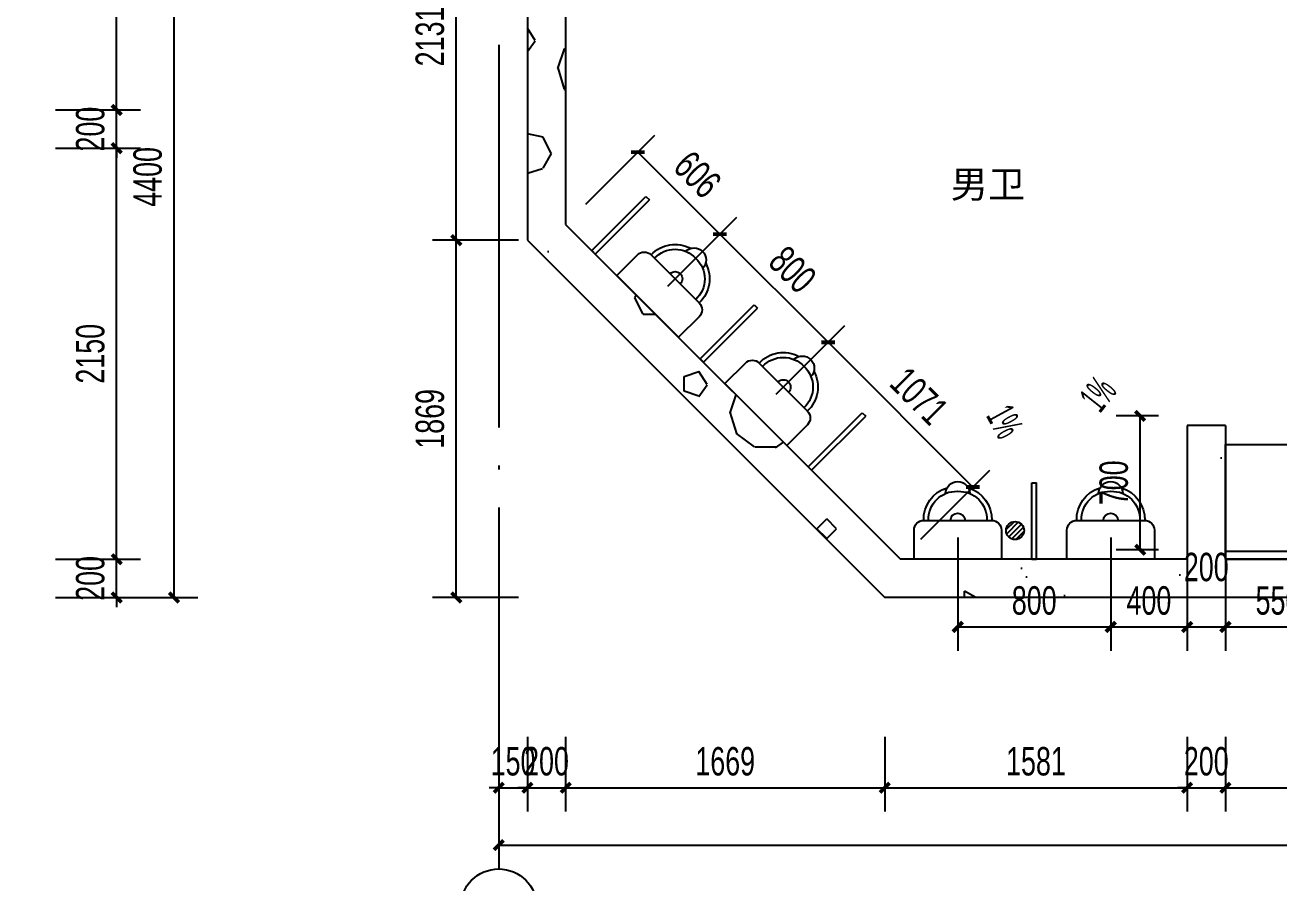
# Model space of a CAD drawing. Extents: x -26219 to 315419, y -160410 to -120810.
# Drawn here: x 255749 to 262305, y -153743 to -149256 of the extents above; entities that cross this region are included whole.
import ezdxf
from ezdxf.xclip import XClip

# ---------------------------------------------------------------- set-up
doc = ezdxf.new("R2010")
doc.units = 0
doc.header["$LTSCALE"] = 1000
doc.header["$MEASUREMENT"] = 0
doc.header["$XCLIPFRAME"] = 0
doc.linetypes.add('104-14# 核心筒$2$DOTE', pattern=[2.42, 2, -0.2, 0.02, -0.2])
for name, color, linetype in [('$0$$0$$0$A-DIM_SYMB', 3, 'Continuous'), ('$0$$0$$0$PUB_TEXT', 7, 'Continuous'), ('01-标注_尺寸', 124, 'Continuous'), ('02-TEXT_标注', 130, 'Continuous'), ('104-14# 核心筒$0$A-I_卫-洁具', 241, 'Continuous'), ('104-14# 核心筒$0$A-I_卫-隔断', 214, 'Continuous'), ('104-14# 核心筒$0$A-TECH_水', 3, 'Continuous'), ('104-14# 核心筒$0$A_STR-砌块墙', 121, 'Continuous'), ('104-14# 核心筒$2$01-标注_轴线坐标', 132, 'Continuous'), ('104-14# 核心筒$2$05-填充_天正', 26, 'Continuous'), ('104-14# 核心筒$2$A_AXIS-轴线', 36, '104-14# 核心筒$2$DOTE')]:
    doc.layers.add(name, color=color, linetype=linetype)
doc.styles.add('_TCH_DIM', font='ros.shx', dxfattribs={"width": 0.75, "bigfont": 'jd.shx'})
doc.styles.add('_TCH_DIM_T3', font='ros.shx', dxfattribs={"width": 0.705882, "bigfont": 'jd.shx'})
doc.styles.get("Standard").update_dxf_attribs({"font": 'STXIHEI_0.TTF'})
doc.dimstyles.new('_TCH_ARCH&&50', dxfattribs={"dimtxt": 148.75, "dimasz": 50, "dimexe": 125, "dimexo": 150, "dimgap": 63.125, "dimtad": 1, "dimdec": 0, "dimzin": 0, "dimdsep": 46, "dimtxsty": '_TCH_DIM_T3', "dimblk": 'ARCHTICK', "dimcen": 0.09, "dimclrt": 7, "dimazin": 2, "dimtfac": 1, "dimtdec": 0, "dimtix": 1, "dimtmove": 2, "dimatfit": 3, "dimfxl": 0, "dimtolj": 1, "dimtzin": 0, "dimarcsym": 0})
pattern_1 = [(0, (531, -549), (900, 1800), [0, -1800]), (0, (-522, -792), (900, 1800), [0, -1800]), (0, (63, -810), (900, 1800), [0, -1800]), (0, (702, -279), (900, 1800), [0, -1800]), (0, (-45, -900), (900, 1800), [0, -1800]), (0, (882, 855), (900, 1800), [0, -1800]), (0, (333, 711), (900, 1800), [0, -1800]), (0, (621, 486), (900, 1800), [0, -1800]), (0, (-846, 450), (900, 1800), [0, -1800]), (0, (36, 369), (900, 1800), [0, -1800]), (0, (-306, -90), (900, 1800), [0, -1800]), (0, (-288, -765), (900, 1800), [0, -1800]), (0, (387, -837), (900, 1800), [0, -1800]), (0, (882, -45), (900, 1800), [0, -1800]), (0, (-801, -324), (900, 1800), [0, -1800]), (0, (-648, -18), (900, 1800), [0, -1800]), (0, (54, -144), (900, 1800), [0, -1800]), (0, (-198, -405), (900, 1800), [0, -1800]), (0, (-342, 189), (900, 1800), [0, -1800]), (0, (-117, 864), (900, 1800), [0, -1800]), (0, (-729, -702), (900, 1800), [0, -1800]), (0, (261, 495), (900, 1800), [0, -1800]), (0, (-576, 522), (900, 1800), [0, -1800]), (0, (-720, 756), (900, 1800), [0, -1800]), (130.601294, (771.43, 291.43), (-4499.99995, 5400.000024), [79.025, -33111.333]), (18.43495, (642.86, 325.71), (4500, 1800), [81.316, -11302.884]), (90, (642.9, 248.6), (900, 1800), [77.143, -3522.857]), (161.56505, (720, 222.86), (-4500, 1799.99987), [81.316, -11302.884]), (53.1301, (720, 222.86), (900, 1800), [85.714, -8914.285]), (135, (788.6, -694.3), (-900, 1800), [72.73, -5018.438]), (45, (685.7, -694.3), (900, 1800), [72.73, -5018.438]), (135, (737.14, -745.7), (-900, 1800), [72.73, -5018.438]), (45, (737.14, -745.7), (900, 1800), [72.73, -5018.438]), (116.565, (-77.1, 514.3), (-0.0002, 3600), [95.831, -1916.63]), (180, (-120, 600), (-900, 1800), [102.857, -1697.143]), (63.435, (-265.7, 514.3), (8e-06, 3600), [95.831, -1916.63]), (116.565, (-222.9, 428.6), (-0.0002, 3600), [95.831, -1916.63]), (0, (-222.9, 428.6), (900, 1800), [102.857, -1697.143]), (63.435, (-120, 428.6), (8e-06, 3600), [95.831, -1916.63]), (107.10273, (600, -94.286), (-2699.999897, 9000.000015), [116.584, -48848.707]), (143.97263, (565.71, 17.14), (-17099.99978, 12599.99999), [116.584, -24366.06]), (180, (471.4, 85.7), (-900, 1800), [111.429, -1688.571]), (36.02737, (265.71, 17.14), (17099.99987, 12599.99986), [116.584, -24366.06]), (71.56505, (231.43, -85.7), (2700, 9000), [108.42, -11275.778]), (107.10273, (265.714, -197.14), (-2699.999897, 9000.000015), [116.584, -48848.707]), (143.97263, (360, -265.71), (-17099.99978, 12599.99999), [116.584, -24366.06]), (0, (360, -265.7), (900, 1800), [111.429, -1688.571]), (36.02737, (471.43, -265.71), (17099.99987, 12599.99986), [116.584, -24366.06]), (71.56505, (565.71, -197.14), (2700, 9000), [108.42, -11275.778]), (150.25512, (617.14, 745.71), (-2700, 1799.99998), [69.105, -14442.959]), (90, (557.1, 711.4), (900, 1800), [68.571, -3531.428]), (29.74488, (557.14, 711.43), (2700, 1800), [69.105, -14442.959]), (116.565, (197.1, -531.4), (-0.0002, 3600), [95.831, -1916.63]), (168.69007, (154.29, -445.71), (-8100, 1799.99995), [87.412, -18269.056]), (41.185925, (0, -488.57), (22499.999864, 19799.999827), [91.116, -38177.406]), (90, (0, -574.3), (900, 1800), [85.714, -3514.285]), (138.814074, (68.57, -634.286), (-22499.9996, 19800.000126), [91.116, -38177.406]), (16.699244, (68.57, -634.286), (29699.999777, 8999.999906), [89.488, -37495.613]), (60.945396, (154.29, -608.57), (900, 1799.999984), [88.248, -36976.018]), (109.983106, (-557.14, 222.86), (-4500.000017, 12599.999967), [100.326, -42036.592]), (155.556045, (-591.43, 317.14), (-11700.000045, 5399.999888), [103.569, -43395.394]), (24.443955, (-780, 317.14), (11700.000006, 5399.999974), [103.569, -43395.394]), (70.016893, (-814.286, 222.86), (4500.000014, 12599.99997), [100.326, -42036.592]), (109.983106, (-780, 128.57), (-4500.000017, 12599.999967), [100.326, -42036.592]), (160.01689, (-685.71, 94.29), (-4500, 1799.99992), [100.326, -20968.132]), (19.98311, (-685.71, 94.29), (4499.99998, 1800), [100.326, -20968.132]), (70.016893, (-591.43, 128.57), (4500.000014, 12599.99997), [100.326, -42036.592]), (122.00538, (111.43, 60), (-900.00012, 1799.9999), [80.863, -16900.302]), (18.43495, (-8.57, 102.86), (4500, 1800), [81.316, -11302.884]), (90, (-8.6, 25.7), (900, 1800), [77.143, -3522.857]), (161.56505, (68.57, 0), (-4500, 1799.99987), [81.316, -11302.884]), (54.46232, (68.57, 0), (6299.99999, 8999.99999), [73.734, -30894.635]), (116.565, (-411.4, -377.1), (-0.0002, 3600), [95.831, -1916.63]), (180, (-454.3, -291.4), (-900, 1800), [94.286, -1705.714]), (59.03624, (-600, -377.14), (900, 1799.99999), [99.96, -20891.466]), (120.96376, (-548.57, -462.86), (-900.00012, 1799.99992), [99.96, -20891.466]), (0, (-548.6, -462.9), (900, 1800), [94.286, -1705.714]), (63.435, (-454.3, -462.9), (8e-06, 3600), [95.831, -1916.63])]

# ---------------------------------------------------------------- blocks, each defined once
blk = doc.blocks.new('104-14# 核心筒$0$A-toilet-F2$0$A-toilet-F3$0$xb')
for p, q in [((177.8, 203.2), (-177.8, 203.2)), ((-228.6, 152.4), (-228.6, 0)), ((228.6, 0), (228.6, 152.4)), ((-228.6, 0), (228.6, 0))]:
    blk.add_line(p, q)
for centre, radius, start, end in [((0, 342.9), 63.5, 1.07073, 178.92927), ((-6.3, 209.5), 171.6, 106.60688, 182.1211), ((-6.3, 209.5), 146.2, 87.8789, 182.1211), ((6.4, 209.5), 146.2, 357.8789, 92.1211), ((6.4, 209.5), 171.6, 357.8789, 73.39312), ((-177.8, 152.4), 50.8, 90, 180), ((0, 203.2), 38.1, 0, 180), ((177.8, 152.4), 50.8, 0, 90)]:
    blk.add_arc(centre, radius, start, end)
blk = doc.blocks.new('104-14# 核心筒$0$A$C0B6E3E5F')
at = {"layer": '104-14# 核心筒$0$A-I_卫-隔断'}
for p, q in [((-12.5, 0), (-12.5, 400)), ((-12.5, 400), (12.5, 400)), ((12.5, 0), (12.5, 400)), ((-12.5, 0), (12.5, 0))]:
    blk.add_line(p, q, dxfattribs=at)
blk = doc.blocks.new('104-14# 核心筒$0$$TwtSys$00000141')
for p, q in [((-94, 8), (-10, 92)), ((-94, 8), (-10, 92)), ((-87, -35), (35, 87)), ((-87, -35), (35, 87)), ((-66, -66), (66, 66)), ((-66, -66), (66, 66)), ((-32, -87), (88, 33)), ((-32, -87), (88, 33)), ((11, -92), (92, -11)), ((11, -92), (92, -11))]:
    blk.add_line(p, q)
blk.add_circle((0, 0), 94)
blk.add_circle((0, 0), 94)
blk = doc.blocks.new('104-14# 核心筒')
at = {"layer": '104-14# 核心筒$2$05-填充_天正'}
h = blk.add_hatch(dxfattribs=at)
h.set_pattern_fill('加气混凝土', color=256, scale=150, style=0)
h.set_pattern_definition(pattern_1)
h.paths.add_polyline_path([(95750, 105400), (95550, 105400), (95550, 103268.8), (95750, 103351.6)])
h = blk.add_hatch(dxfattribs=at)
h.set_pattern_fill('加气混凝土', color=256, scale=150, style=0)
h.set_pattern_definition(pattern_1)
h.paths.add_polyline_path([(95750, 103351.6), (95550, 103268.8), (97418.8, 101400), (97501.6, 101600)])
h = blk.add_hatch(dxfattribs=at)
h.set_pattern_fill('加气混凝土', color=256, scale=150, style=0)
h.set_pattern_definition(pattern_1)
h.paths.add_polyline_path([(99000, 102300), (99000, 101600), (99100, 101533.3), (99200, 101600), (99200, 102300)])
h = blk.add_hatch(dxfattribs=at)
h.set_pattern_fill('加气混凝土', color=256, scale=150, style=0)
h.set_pattern_definition(pattern_1)
h.paths.add_polyline_path([(99100, 101533.3), (99000, 101600), (97501.6, 101600), (97418.8, 101400), (99100, 101400)])
h = blk.add_hatch(dxfattribs=at)
h.set_pattern_fill('加气混凝土', color=256, scale=150, style=0)
h.set_pattern_definition(pattern_1)
h.paths.add_polyline_path([(102350, 101533.3), (102250, 101600), (99200, 101600), (99100, 101533.3), (99100, 101400), (102350, 101400)])
at = {"layer": '104-14# 核心筒$0$A-I_卫-洁具', "ltscale": 0.1}
blk.add_lwpolyline([(101650, 101600), (99200, 101600), (99200, 102200), (101650, 102200)], dxfattribs=at)
blk.add_lwpolyline([(99200, 101600), (102250, 101600), (102250, 101640), (99200, 101640)], close=True, dxfattribs=at)
at = {"layer": '104-14# 核心筒$0$A_STR-砌块墙'}
for p, q in [((95550, 105400), (95550, 103268.8)), ((95750, 105400), (95750, 103351.6)), ((95750, 103351.6), (97501.6, 101600)), ((95550, 103268.8), (97418.8, 101400)), ((99000, 102300), (99000, 101600)), ((99200, 102300), (99000, 102300)), ((99200, 102300), (99200, 101600)), ((99000, 101600), (97501.6, 101600)), ((102250, 101600), (99200, 101600)), ((99100, 101400), (97418.8, 101400)), ((102350, 101400), (99100, 101400))]:
    blk.add_line(p, q, dxfattribs=at)
at = {"layer": '104-14# 核心筒$2$A_AXIS-轴线'}
for p, q in [((95400, 139633.6), (95400, 80554.9)), ((-24839, 7700), (120259.9, 7700))]:
    blk.add_line(p, q, dxfattribs=at)
at = {"rotation": 314.999999999999}
for p in [(95896, 103205.6), (96461.7, 102639.9), (97027.4, 102074.3)]:
    blk.add_blockref('104-14# 核心筒$0$A$C0B6E3E5F', p, dxfattribs=at)
blk.add_blockref('104-14# 核心筒$0$A$C0B6E3E5F', (98200.3, 101600))
at = {"layer": '104-14# 核心筒$0$A-I_卫-洁具', "ltscale": 0.1, "xscale": -1, "rotation": 314.9999999997665}
for p in [(96178.8, 102922.8), (96744.5, 102357.1)]:
    blk.add_blockref('104-14# 核心筒$0$A-toilet-F2$0$A-toilet-F3$0$xb', p, dxfattribs=at)
at = {"layer": '104-14# 核心筒$0$A-I_卫-洁具', "ltscale": 0.1, "xscale": -1}
for p in [(97800.3, 101600), (98600.3, 101600)]:
    blk.add_blockref('104-14# 核心筒$0$A-toilet-F2$0$A-toilet-F3$0$xb', p, dxfattribs=at)
at = {"layer": '104-14# 核心筒$0$A-TECH_水', "xscale": 0.5, "yscale": 0.5, "zscale": 0.5, "rotation": 180}
blk.add_blockref('104-14# 核心筒$0$$TwtSys$00000141', (98100.3, 101750.4), dxfattribs=at)
blk = doc.blocks.new('_ArchTick')
at = {"color": 0, "linetype": 'ByBlock', "const_width": 0.4}
blk.add_lwpolyline([(-0.5, -0.5), (0.5, 0.5)], dxfattribs=at)
blk = doc.blocks.new('*D664')
at = {"layer": '01-标注_尺寸', "color": 0, "lineweight": -2, "transparency": 16777216}
for p, q in [((256208.2, -147850), (256652.5, -147850)), ((256527.5, -152250), (256527.5, -147850)), ((256208.2, -152250), (256652.5, -152250))]:
    blk.add_line(p, q, dxfattribs=at)
at = {"layer": 'Defpoints', "color": 0, "transparency": 16777216}
for p in [(256058.2, -147850), (256527.5, -147850), (256058.2, -152250)]:
    blk.add_point(p, dxfattribs=at)
at = {"layer": '01-标注_尺寸', "color": 0, "lineweight": -2, "transparency": 16777216, "xscale": 50, "yscale": 50, "zscale": 50}
for p, rotation in [((256527.5, -147850), 90), ((256527.5, -152250), 270)]:
    blk.add_blockref('_ArchTick', p, dxfattribs=dict(at, rotation=rotation))
at = {"layer": '01-标注_尺寸', "color": 7, "transparency": 16777216, "insert": (256390, -150050), "char_height": 148.75, "attachment_point": 5, "rotation": 90, "style": '_TCH_DIM_T3'}
blk.add_mtext('\\A1;4400', dxfattribs=at)
blk = doc.blocks.new('*D677')
at = {"layer": '01-标注_尺寸', "color": 0, "lineweight": -2, "transparency": 16777216}
for p, q in [((256227.5, -152050), (256227.5, -152000)), ((255908.2, -152050), (256352.5, -152050)), ((256227.5, -152250), (256227.5, -152050)), ((255908.2, -152250), (256352.5, -152250)), ((256227.5, -152250), (256227.5, -152300))]:
    blk.add_line(p, q, dxfattribs=at)
at = {"layer": 'Defpoints', "color": 0, "transparency": 16777216}
for p in [(255758.2, -152050), (256227.5, -152050), (255758.2, -152250)]:
    blk.add_point(p, dxfattribs=at)
at = {"layer": '01-标注_尺寸', "color": 0, "lineweight": -2, "transparency": 16777216, "xscale": 50, "yscale": 50, "zscale": 50}
for p, rotation in [((256227.5, -152050), 270), ((256227.5, -152250), 90)]:
    blk.add_blockref('_ArchTick', p, dxfattribs=dict(at, rotation=rotation))
at = {"layer": '01-标注_尺寸', "color": 7, "transparency": 16777216, "insert": (256090, -152150), "char_height": 148.75, "attachment_point": 5, "rotation": 90, "style": '_TCH_DIM_T3'}
blk.add_mtext('\\A1;200', dxfattribs=at)
blk = doc.blocks.new('*D678')
at = {"layer": '01-标注_尺寸', "color": 0, "lineweight": -2, "transparency": 16777216}
for p, q in [((255908.2, -149900), (256352.5, -149900)), ((256227.5, -152050), (256227.5, -149900)), ((255908.2, -152050), (256352.5, -152050))]:
    blk.add_line(p, q, dxfattribs=at)
at = {"layer": 'Defpoints', "color": 0, "transparency": 16777216}
for p in [(255758.2, -149900), (256227.5, -149900), (255758.2, -152050)]:
    blk.add_point(p, dxfattribs=at)
at = {"layer": '01-标注_尺寸', "color": 0, "lineweight": -2, "transparency": 16777216, "xscale": 50, "yscale": 50, "zscale": 50}
for p, rotation in [((256227.5, -149900), 90), ((256227.5, -152050), 270)]:
    blk.add_blockref('_ArchTick', p, dxfattribs=dict(at, rotation=rotation))
at = {"layer": '01-标注_尺寸', "color": 7, "transparency": 16777216, "insert": (256090, -150975), "char_height": 148.75, "attachment_point": 5, "rotation": 90, "style": '_TCH_DIM_T3'}
blk.add_mtext('\\A1;2150', dxfattribs=at)
blk = doc.blocks.new('*D679')
at = {"layer": '01-标注_尺寸', "color": 0, "lineweight": -2, "transparency": 16777216}
for p, q in [((256227.5, -149700), (256227.5, -149650)), ((255908.2, -149700), (256352.5, -149700)), ((256227.5, -149900), (256227.5, -149700)), ((255908.2, -149900), (256352.5, -149900)), ((256227.5, -149900), (256227.5, -149950))]:
    blk.add_line(p, q, dxfattribs=at)
at = {"layer": 'Defpoints', "color": 0, "transparency": 16777216}
for p in [(255758.2, -149700), (256227.5, -149700), (255758.2, -149900)]:
    blk.add_point(p, dxfattribs=at)
at = {"layer": '01-标注_尺寸', "color": 0, "lineweight": -2, "transparency": 16777216, "xscale": 50, "yscale": 50, "zscale": 50}
for p, rotation in [((256227.5, -149700), 270), ((256227.5, -149900), 90)]:
    blk.add_blockref('_ArchTick', p, dxfattribs=dict(at, rotation=rotation))
at = {"layer": '01-标注_尺寸', "color": 7, "transparency": 16777216, "insert": (256090, -149800), "char_height": 148.75, "attachment_point": 5, "rotation": 90, "style": '_TCH_DIM_T3'}
blk.add_mtext('\\A1;200', dxfattribs=at)
blk = doc.blocks.new('*D680')
at = {"layer": '01-标注_尺寸', "color": 0, "lineweight": -2, "transparency": 16777216}
for p, q in [((255908.2, -147850), (256352.5, -147850)), ((256227.5, -149700), (256227.5, -147850)), ((255908.2, -149700), (256352.5, -149700))]:
    blk.add_line(p, q, dxfattribs=at)
at = {"layer": 'Defpoints', "color": 0, "transparency": 16777216}
for p in [(255758.2, -147850), (256227.5, -147850), (255758.2, -149700)]:
    blk.add_point(p, dxfattribs=at)
at = {"layer": '01-标注_尺寸', "color": 0, "lineweight": -2, "transparency": 16777216, "xscale": 50, "yscale": 50, "zscale": 50}
for p, rotation in [((256227.5, -147850), 90), ((256227.5, -149700), 270)]:
    blk.add_blockref('_ArchTick', p, dxfattribs=dict(at, rotation=rotation))
at = {"layer": '01-标注_尺寸', "color": 7, "transparency": 16777216, "insert": (256090, -148775), "char_height": 148.75, "attachment_point": 5, "rotation": 90, "style": '_TCH_DIM_T3'}
blk.add_mtext('\\A1;1850', dxfattribs=at)
blk = doc.blocks.new('*D1354')
at = {"layer": '01-标注_尺寸', "color": 0, "lineweight": -2, "transparency": 16777216}
for p, q in [((258225.3, -153277.9), (258225.3, -153669.9)), ((267225.3, -153277.9), (267225.3, -153669.9)), ((258225.3, -153544.9), (267225.3, -153544.9))]:
    blk.add_line(p, q, dxfattribs=at)
at = {"layer": 'Defpoints', "color": 0, "transparency": 16777216}
for p in [(258225.3, -153127.9), (267225.3, -153127.9), (267225.3, -153544.9)]:
    blk.add_point(p, dxfattribs=at)
at = {"layer": '01-标注_尺寸', "color": 0, "lineweight": -2, "transparency": 16777216, "xscale": 50, "yscale": 50, "zscale": 50, "rotation": 180}
blk.add_blockref('_ArchTick', (258225.3, -153544.9), dxfattribs=at)
at = {"layer": '01-标注_尺寸', "color": 0, "lineweight": -2, "transparency": 16777216, "xscale": 50, "yscale": 50, "zscale": 50}
blk.add_blockref('_ArchTick', (267225.3, -153544.9), dxfattribs=at)
at = {"layer": '01-标注_尺寸', "color": 7, "transparency": 16777216, "insert": (262725.3, -153407.4), "char_height": 148.75, "attachment_point": 5, "style": '_TCH_DIM_T3'}
blk.add_mtext('\\A1;9000', dxfattribs=at)
blk = doc.blocks.new('*D1355')
at = {"layer": '01-标注_尺寸', "color": 0, "lineweight": -2, "transparency": 16777216}
for p, q in [((258225.3, -152977.9), (258225.3, -153369.9)), ((258375.3, -152977.9), (258375.3, -153369.9)), ((258225.3, -153244.9), (258175.3, -153244.9)), ((258225.3, -153244.9), (258375.3, -153244.9)), ((258375.3, -153244.9), (258425.3, -153244.9))]:
    blk.add_line(p, q, dxfattribs=at)
at = {"layer": 'Defpoints', "color": 0, "transparency": 16777216}
for p in [(258225.3, -152827.9), (258375.3, -152827.9), (258375.3, -153244.9)]:
    blk.add_point(p, dxfattribs=at)
at = {"layer": '01-标注_尺寸', "color": 0, "lineweight": -2, "transparency": 16777216, "xscale": 50, "yscale": 50, "zscale": 50}
blk.add_blockref('_ArchTick', (258225.3, -153244.9), dxfattribs=at)
at = {"layer": '01-标注_尺寸', "color": 0, "lineweight": -2, "transparency": 16777216, "xscale": 50, "yscale": 50, "zscale": 50, "rotation": 180}
blk.add_blockref('_ArchTick', (258375.3, -153244.9), dxfattribs=at)
at = {"layer": '01-标注_尺寸', "color": 7, "transparency": 16777216, "insert": (258300.3, -153107.4), "char_height": 148.75, "attachment_point": 5, "style": '_TCH_DIM_T3'}
blk.add_mtext('\\A1;150', dxfattribs=at)
blk = doc.blocks.new('*D1356')
at = {"layer": '01-标注_尺寸', "color": 0, "lineweight": -2, "transparency": 16777216}
for p, q in [((258375.3, -152977.9), (258375.3, -153369.9)), ((258575.3, -152977.9), (258575.3, -153369.9)), ((258375.3, -153244.9), (258325.3, -153244.9)), ((258375.3, -153244.9), (258575.3, -153244.9)), ((258575.3, -153244.9), (258625.3, -153244.9))]:
    blk.add_line(p, q, dxfattribs=at)
at = {"layer": 'Defpoints', "color": 0, "transparency": 16777216}
for p in [(258375.3, -152827.9), (258575.3, -152827.9), (258575.3, -153244.9)]:
    blk.add_point(p, dxfattribs=at)
at = {"layer": '01-标注_尺寸', "color": 0, "lineweight": -2, "transparency": 16777216, "xscale": 50, "yscale": 50, "zscale": 50}
blk.add_blockref('_ArchTick', (258375.3, -153244.9), dxfattribs=at)
at = {"layer": '01-标注_尺寸', "color": 0, "lineweight": -2, "transparency": 16777216, "xscale": 50, "yscale": 50, "zscale": 50, "rotation": 180}
blk.add_blockref('_ArchTick', (258575.3, -153244.9), dxfattribs=at)
at = {"layer": '01-标注_尺寸', "color": 7, "transparency": 16777216, "insert": (258475.3, -153107.4), "char_height": 148.75, "attachment_point": 5, "style": '_TCH_DIM_T3'}
blk.add_mtext('\\A1;200', dxfattribs=at)
blk = doc.blocks.new('*D1357')
at = {"layer": '01-标注_尺寸', "color": 0, "lineweight": -2, "transparency": 16777216}
for p, q in [((258575.3, -152977.9), (258575.3, -153369.9)), ((260244.1, -152977.9), (260244.1, -153369.9)), ((258575.3, -153244.9), (260244.1, -153244.9))]:
    blk.add_line(p, q, dxfattribs=at)
at = {"layer": 'Defpoints', "color": 0, "transparency": 16777216}
for p in [(258575.3, -152827.9), (260244.1, -152827.9), (260244.1, -153244.9)]:
    blk.add_point(p, dxfattribs=at)
at = {"layer": '01-标注_尺寸', "color": 0, "lineweight": -2, "transparency": 16777216, "xscale": 50, "yscale": 50, "zscale": 50, "rotation": 180}
blk.add_blockref('_ArchTick', (258575.3, -153244.9), dxfattribs=at)
at = {"layer": '01-标注_尺寸', "color": 0, "lineweight": -2, "transparency": 16777216, "xscale": 50, "yscale": 50, "zscale": 50}
blk.add_blockref('_ArchTick', (260244.1, -153244.9), dxfattribs=at)
at = {"layer": '01-标注_尺寸', "color": 7, "transparency": 16777216, "insert": (259409.7, -153107.4), "char_height": 148.75, "attachment_point": 5, "style": '_TCH_DIM_T3'}
blk.add_mtext('\\A1;1669', dxfattribs=at)
blk = doc.blocks.new('*D1358')
at = {"layer": '01-标注_尺寸', "color": 0, "lineweight": -2, "transparency": 16777216}
for p, q in [((260244.1, -152977.9), (260244.1, -153369.9)), ((261825.3, -152977.9), (261825.3, -153369.9)), ((260244.1, -153244.9), (261825.3, -153244.9))]:
    blk.add_line(p, q, dxfattribs=at)
at = {"layer": 'Defpoints', "color": 0, "transparency": 16777216}
for p in [(260244.1, -152827.9), (261825.3, -152827.9), (261825.3, -153244.9)]:
    blk.add_point(p, dxfattribs=at)
at = {"layer": '01-标注_尺寸', "color": 0, "lineweight": -2, "transparency": 16777216, "xscale": 50, "yscale": 50, "zscale": 50, "rotation": 180}
blk.add_blockref('_ArchTick', (260244.1, -153244.9), dxfattribs=at)
at = {"layer": '01-标注_尺寸', "color": 0, "lineweight": -2, "transparency": 16777216, "xscale": 50, "yscale": 50, "zscale": 50}
blk.add_blockref('_ArchTick', (261825.3, -153244.9), dxfattribs=at)
at = {"layer": '01-标注_尺寸', "color": 7, "transparency": 16777216, "insert": (261034.7, -153107.4), "char_height": 148.75, "attachment_point": 5, "style": '_TCH_DIM_T3'}
blk.add_mtext('\\A1;1581', dxfattribs=at)
blk = doc.blocks.new('*D1359')
at = {"layer": '01-标注_尺寸', "color": 0, "lineweight": -2, "transparency": 16777216}
for p, q in [((261825.3, -152977.9), (261825.3, -153369.9)), ((262025.3, -152977.9), (262025.3, -153369.9)), ((261825.3, -153244.9), (261775.3, -153244.9)), ((261825.3, -153244.9), (262025.3, -153244.9)), ((262025.3, -153244.9), (262075.3, -153244.9))]:
    blk.add_line(p, q, dxfattribs=at)
at = {"layer": 'Defpoints', "color": 0, "transparency": 16777216}
for p in [(261825.3, -152827.9), (262025.3, -152827.9), (262025.3, -153244.9)]:
    blk.add_point(p, dxfattribs=at)
at = {"layer": '01-标注_尺寸', "color": 0, "lineweight": -2, "transparency": 16777216, "xscale": 50, "yscale": 50, "zscale": 50}
blk.add_blockref('_ArchTick', (261825.3, -153244.9), dxfattribs=at)
at = {"layer": '01-标注_尺寸', "color": 0, "lineweight": -2, "transparency": 16777216, "xscale": 50, "yscale": 50, "zscale": 50, "rotation": 180}
blk.add_blockref('_ArchTick', (262025.3, -153244.9), dxfattribs=at)
at = {"layer": '01-标注_尺寸', "color": 7, "transparency": 16777216, "insert": (261925.3, -153107.4), "char_height": 148.75, "attachment_point": 5, "style": '_TCH_DIM_T3'}
blk.add_mtext('\\A1;200', dxfattribs=at)
blk = doc.blocks.new('*D1360')
at = {"layer": '01-标注_尺寸', "color": 0, "lineweight": -2, "transparency": 16777216}
for p, q in [((262025.3, -152977.9), (262025.3, -153369.9)), ((265075.3, -152977.9), (265075.3, -153369.9)), ((262025.3, -153244.9), (265075.3, -153244.9))]:
    blk.add_line(p, q, dxfattribs=at)
at = {"layer": 'Defpoints', "color": 0, "transparency": 16777216}
for p in [(262025.3, -152827.9), (265075.3, -152827.9), (265075.3, -153244.9)]:
    blk.add_point(p, dxfattribs=at)
at = {"layer": '01-标注_尺寸', "color": 0, "lineweight": -2, "transparency": 16777216, "xscale": 50, "yscale": 50, "zscale": 50, "rotation": 180}
blk.add_blockref('_ArchTick', (262025.3, -153244.9), dxfattribs=at)
at = {"layer": '01-标注_尺寸', "color": 0, "lineweight": -2, "transparency": 16777216, "xscale": 50, "yscale": 50, "zscale": 50}
blk.add_blockref('_ArchTick', (265075.3, -153244.9), dxfattribs=at)
at = {"layer": '01-标注_尺寸', "color": 7, "transparency": 16777216, "insert": (263550.3, -153107.4), "char_height": 148.75, "attachment_point": 5, "style": '_TCH_DIM_T3'}
blk.add_mtext('\\A1;3050', dxfattribs=at)
blk = doc.blocks.new('*D1365')
at = {"layer": '01-标注_尺寸', "color": 0, "lineweight": -2, "transparency": 16777216}
for p, q in [((261675.3, -151300), (261454.7, -151300)), ((261579.7, -152000), (261579.7, -151300)), ((261675.3, -152000), (261454.7, -152000))]:
    blk.add_line(p, q, dxfattribs=at)
at = {"layer": 'Defpoints', "color": 0, "transparency": 16777216}
for p in [(261579.7, -151300), (261825.3, -151300), (261825.3, -152000)]:
    blk.add_point(p, dxfattribs=at)
at = {"layer": '01-标注_尺寸', "color": 0, "lineweight": -2, "transparency": 16777216, "xscale": 50, "yscale": 50, "zscale": 50}
for p, rotation in [((261579.7, -151300), 90), ((261579.7, -152000), 270)]:
    blk.add_blockref('_ArchTick', p, dxfattribs=dict(at, rotation=rotation))
at = {"layer": '01-标注_尺寸', "color": 7, "transparency": 16777216, "insert": (261442.2, -151650), "char_height": 148.75, "attachment_point": 5, "rotation": 90, "style": '_TCH_DIM_T3'}
blk.add_mtext('\\A1;700', dxfattribs=at)
blk = doc.blocks.new('*D1382')
at = {"layer": '01-标注_尺寸', "color": 0, "lineweight": -2, "transparency": 16777216}
for p, q in [((258329.4, -148250), (257878.4, -148250)), ((258003.4, -150381.2), (258003.4, -148250)), ((258329.4, -150381.2), (257878.4, -150381.2))]:
    blk.add_line(p, q, dxfattribs=at)
at = {"layer": 'Defpoints', "color": 0, "transparency": 16777216}
for p in [(258003.4, -148250), (258479.4, -148250), (258479.4, -150381.2)]:
    blk.add_point(p, dxfattribs=at)
at = {"layer": '01-标注_尺寸', "color": 0, "lineweight": -2, "transparency": 16777216, "xscale": 50, "yscale": 50, "zscale": 50}
for p, rotation in [((258003.4, -148250), 90), ((258003.4, -150381.2), 270)]:
    blk.add_blockref('_ArchTick', p, dxfattribs=dict(at, rotation=rotation))
at = {"layer": '01-标注_尺寸', "color": 7, "transparency": 16777216, "insert": (257865.9, -149315.6), "char_height": 148.75, "attachment_point": 5, "rotation": 90, "style": '_TCH_DIM_T3'}
blk.add_mtext('\\A1;2131', dxfattribs=at)
blk = doc.blocks.new('*D1383')
at = {"layer": '01-标注_尺寸', "color": 0, "lineweight": -2, "transparency": 16777216}
for p, q in [((258329.4, -150381.2), (257878.4, -150381.2)), ((258003.4, -152250), (258003.4, -150381.2)), ((258329.4, -152250), (257878.4, -152250))]:
    blk.add_line(p, q, dxfattribs=at)
at = {"layer": 'Defpoints', "color": 0, "transparency": 16777216}
for p in [(258003.4, -150381.2), (258479.4, -150381.2), (258479.4, -152250)]:
    blk.add_point(p, dxfattribs=at)
at = {"layer": '01-标注_尺寸', "color": 0, "lineweight": -2, "transparency": 16777216, "xscale": 50, "yscale": 50, "zscale": 50}
for p, rotation in [((258003.4, -150381.2), 90), ((258003.4, -152250), 270)]:
    blk.add_blockref('_ArchTick', p, dxfattribs=dict(at, rotation=rotation))
at = {"layer": '01-标注_尺寸', "color": 7, "transparency": 16777216, "insert": (257865.9, -151315.6), "char_height": 148.75, "attachment_point": 5, "rotation": 90, "style": '_TCH_DIM_T3'}
blk.add_mtext('\\A1;1869', dxfattribs=at)
blk = doc.blocks.new('*D1403')
at = {"layer": '01-标注_尺寸', "color": 0, "lineweight": -2, "transparency": 16777216}
for p, q in [((260625.6, -151936.7), (260625.6, -152528.8)), ((261425.6, -151936.7), (261425.6, -152528.8)), ((260625.6, -152403.8), (261425.6, -152403.8))]:
    blk.add_line(p, q, dxfattribs=at)
at = {"layer": 'Defpoints', "color": 0, "transparency": 16777216}
for p in [(260625.6, -151786.7), (261425.6, -151786.7), (261425.6, -152403.8)]:
    blk.add_point(p, dxfattribs=at)
at = {"layer": '01-标注_尺寸', "color": 0, "lineweight": -2, "transparency": 16777216, "xscale": 50, "yscale": 50, "zscale": 50, "rotation": 180}
blk.add_blockref('_ArchTick', (260625.6, -152403.8), dxfattribs=at)
at = {"layer": '01-标注_尺寸', "color": 0, "lineweight": -2, "transparency": 16777216, "xscale": 50, "yscale": 50, "zscale": 50}
blk.add_blockref('_ArchTick', (261425.6, -152403.8), dxfattribs=at)
at = {"layer": '01-标注_尺寸', "color": 7, "transparency": 16777216, "insert": (261025.6, -152266.3), "char_height": 148.75, "attachment_point": 5, "style": '_TCH_DIM_T3'}
blk.add_mtext('\\A1;800', dxfattribs=at)
blk = doc.blocks.new('*D1404')
at = {"layer": '01-标注_尺寸', "color": 0, "lineweight": -2, "transparency": 16777216}
for p, q in [((261425.6, -151936.7), (261425.6, -152528.8)), ((261825.3, -151936.7), (261825.3, -152528.8)), ((261425.6, -152403.8), (261825.3, -152403.8))]:
    blk.add_line(p, q, dxfattribs=at)
at = {"layer": 'Defpoints', "color": 0, "transparency": 16777216}
for p in [(261425.6, -151786.7), (261825.3, -151786.7), (261825.3, -152403.8)]:
    blk.add_point(p, dxfattribs=at)
at = {"layer": '01-标注_尺寸', "color": 0, "lineweight": -2, "transparency": 16777216, "xscale": 50, "yscale": 50, "zscale": 50, "rotation": 180}
blk.add_blockref('_ArchTick', (261425.6, -152403.8), dxfattribs=at)
at = {"layer": '01-标注_尺寸', "color": 0, "lineweight": -2, "transparency": 16777216, "xscale": 50, "yscale": 50, "zscale": 50}
blk.add_blockref('_ArchTick', (261825.3, -152403.8), dxfattribs=at)
at = {"layer": '01-标注_尺寸', "color": 7, "transparency": 16777216, "insert": (261625.4, -152266.3), "char_height": 148.75, "attachment_point": 5, "style": '_TCH_DIM_T3'}
blk.add_mtext('\\A1;400', dxfattribs=at)
blk = doc.blocks.new('*D1405')
at = {"layer": '01-标注_尺寸', "color": 0, "lineweight": -2, "transparency": 16777216}
for p, q in [((261825.3, -151936.7), (261825.3, -152528.8)), ((262025.3, -151936.7), (262025.3, -152528.8)), ((261825.3, -152403.8), (262025.3, -152403.8))]:
    blk.add_line(p, q, dxfattribs=at)
at = {"layer": 'Defpoints', "color": 0, "transparency": 16777216}
for p in [(261825.3, -151786.7), (262025.3, -151786.7), (262025.3, -152403.8)]:
    blk.add_point(p, dxfattribs=at)
at = {"layer": '01-标注_尺寸', "color": 0, "lineweight": -2, "transparency": 16777216, "xscale": 50, "yscale": 50, "zscale": 50, "rotation": 180}
blk.add_blockref('_ArchTick', (261825.3, -152403.8), dxfattribs=at)
at = {"layer": '01-标注_尺寸', "color": 0, "lineweight": -2, "transparency": 16777216, "xscale": 50, "yscale": 50, "zscale": 50}
blk.add_blockref('_ArchTick', (262025.3, -152403.8), dxfattribs=at)
at = {"layer": '01-标注_尺寸', "color": 7, "transparency": 16777216, "insert": (261925.3, -152091.3), "char_height": 148.75, "attachment_point": 5, "style": '_TCH_DIM_T3'}
blk.add_mtext('\\A1;200', dxfattribs=at)
blk = doc.blocks.new('*D1406')
at = {"layer": '01-标注_尺寸', "color": 0, "lineweight": -2, "transparency": 16777216}
for p, q in [((262025.3, -151936.7), (262025.3, -152528.8)), ((262575.3, -151936.7), (262575.3, -152528.8)), ((262025.3, -152403.8), (262575.3, -152403.8))]:
    blk.add_line(p, q, dxfattribs=at)
at = {"layer": 'Defpoints', "color": 0, "transparency": 16777216}
for p in [(262025.3, -151786.7), (262575.3, -151786.7), (262575.3, -152403.8)]:
    blk.add_point(p, dxfattribs=at)
at = {"layer": '01-标注_尺寸', "color": 0, "lineweight": -2, "transparency": 16777216, "xscale": 50, "yscale": 50, "zscale": 50, "rotation": 180}
blk.add_blockref('_ArchTick', (262025.3, -152403.8), dxfattribs=at)
at = {"layer": '01-标注_尺寸', "color": 0, "lineweight": -2, "transparency": 16777216, "xscale": 50, "yscale": 50, "zscale": 50}
blk.add_blockref('_ArchTick', (262575.3, -152403.8), dxfattribs=at)
at = {"layer": '01-标注_尺寸', "color": 7, "transparency": 16777216, "insert": (262300.3, -152266.3), "char_height": 148.75, "attachment_point": 5, "style": '_TCH_DIM_T3'}
blk.add_mtext('\\A1;550', dxfattribs=at)
blk = doc.blocks.new('*D1420')
at = {"layer": '01-标注_尺寸', "color": 0, "lineweight": -2, "transparency": 16777216}
for p, q in [((259675.9, -151186.8), (260036.1, -150826.6)), ((259947.7, -150914.9), (260704.8, -151672)), ((260433, -151943.9), (260793.2, -151583.7))]:
    blk.add_line(p, q, dxfattribs=at)
at = {"layer": 'Defpoints', "color": 0, "transparency": 16777216}
for p in [(259569.8, -151292.9), (260704.8, -151672), (260326.9, -152050)]:
    blk.add_point(p, dxfattribs=at)
at = {"layer": '01-标注_尺寸', "color": 0, "lineweight": -2, "transparency": 16777216, "xscale": 50, "yscale": 50, "zscale": 50}
for p, rotation in [((259947.7, -150914.9), 134.9999999999945), ((260704.8, -151672), 314.9999999999944)]:
    blk.add_blockref('_ArchTick', p, dxfattribs=dict(at, rotation=rotation))
at = {"layer": '01-标注_尺寸', "color": 7, "transparency": 16777216, "insert": (260423.5, -151196.3), "char_height": 148.75, "attachment_point": 5, "rotation": 315, "style": '_TCH_DIM_T3'}
blk.add_mtext('\\A1;1071', dxfattribs=at)
blk = doc.blocks.new('*D1421')
at = {"layer": '01-标注_尺寸', "color": 0, "lineweight": -2, "transparency": 16777216}
for p, q in [((259110.2, -150621.1), (259470.4, -150260.9)), ((259382, -150349.3), (259947.7, -150914.9)), ((259675.9, -151186.8), (260036.1, -150826.6))]:
    blk.add_line(p, q, dxfattribs=at)
at = {"layer": 'Defpoints', "color": 0, "transparency": 16777216}
for p in [(259004.1, -150727.2), (259947.7, -150914.9), (259569.8, -151292.9)]:
    blk.add_point(p, dxfattribs=at)
at = {"layer": '01-标注_尺寸', "color": 0, "lineweight": -2, "transparency": 16777216, "xscale": 50, "yscale": 50, "zscale": 50}
for p, rotation in [((259382, -150349.3), 134.9999999999941), ((259947.7, -150914.9), 314.9999999999941)]:
    blk.add_blockref('_ArchTick', p, dxfattribs=dict(at, rotation=rotation))
at = {"layer": '01-标注_尺寸', "color": 7, "transparency": 16777216, "insert": (259762.1, -150534.9), "char_height": 148.75, "attachment_point": 5, "rotation": 315, "style": '_TCH_DIM_T3'}
blk.add_mtext('\\A1;800', dxfattribs=at)
blk = doc.blocks.new('*D1422')
at = {"layer": '01-标注_尺寸', "color": 0, "lineweight": -2, "transparency": 16777216}
for p, q in [((258681.4, -150192.3), (259041.6, -149832)), ((258953.2, -149920.4), (259382, -150349.3)), ((259110.2, -150621.1), (259470.4, -150260.9))]:
    blk.add_line(p, q, dxfattribs=at)
at = {"layer": 'Defpoints', "color": 0, "transparency": 16777216}
for p in [(258575.3, -150298.3), (259382, -150349.3), (259004.1, -150727.2)]:
    blk.add_point(p, dxfattribs=at)
at = {"layer": '01-标注_尺寸', "color": 0, "lineweight": -2, "transparency": 16777216, "xscale": 50, "yscale": 50, "zscale": 50}
for p, rotation in [((258953.2, -149920.4), 134.9999999999942), ((259382, -150349.3), 314.9999999999941)]:
    blk.add_blockref('_ArchTick', p, dxfattribs=dict(at, rotation=rotation))
at = {"layer": '01-标注_尺寸', "color": 7, "transparency": 16777216, "insert": (259264.8, -150037.6), "char_height": 148.75, "attachment_point": 5, "rotation": 315, "style": '_TCH_DIM_T3'}
blk.add_mtext('\\A1;606', dxfattribs=at)

msp = doc.modelspace()

# ---------------------------------------------------------------- linework, layer by layer
at = {"layer": '$0$$0$$0$A-DIM_SYMB'}
for points in [[(261546, -151152.3, 0, 0, 0), (261425.3, -151304.5, 40, 0, 0), (261332.1, -151422, 0, 0, 0)], [(260672.3, -151226.3, 0, 0, 0), (260749.9, -151368.9, 40, 0, 0), (260821.7, -151500.7, 0, 0, 0)]]:
    msp.add_lwpolyline(points, format="xyseb", dxfattribs=at)
at = {"layer": '104-14# 核心筒$2$01-标注_轴线坐标'}
msp.add_line((258225.3, -152469.9), (258225.3, -153669.9), dxfattribs=at)
msp.add_circle((258225.3, -153869.9), 200, dxfattribs=at)

# ---------------------------------------------------------------- block references
ref = msp.add_blockref('104-14# 核心筒', (201591, -159600))
XClip(ref).set_block_clipping_path([(32000, 6700), (42400, 18198.7390783391)])
ref = msp.add_blockref('104-14# 核心筒', (162825.3, -253650))
XClip(ref).set_block_clipping_path([(94442.2879467641, 101022.6274729816), (105150.0000113929, 111550)])

# ---------------------------------------------------------------- texts
at = {"layer": '$0$$0$$0$PUB_TEXT', "style": '_TCH_DIM', "width": 0.529412}
for rotation, p in [(51.57758, (261369.3, -151290.5)), (298.57339, (260771.1, -151298))]:
    msp.add_text('1%', height=148.75, rotation=rotation, dxfattribs=at).set_placement(p)
at = {"layer": '02-TEXT_标注'}
msp.add_text('男卫', height=142.71, dxfattribs=at).set_placement((260589.1, -150159.5))

# ---------------------------------------------------------------- dimensions: what is measured, and where the dimension line sits
at = {"layer": '01-标注_尺寸'}
for p1, p2, distance, picture, middle in [((255758.2, -149700), (255758.2, -147850), -469.3, '*D680', (256090, -148775)), ((256058.2, -152250), (256058.2, -147850), -469.3, '*D664', (256390, -150050)), ((258479.4, -150381.2), (258479.4, -148250), 476, '*D1382', (257865.9, -149315.6)), ((255758.2, -149900), (255758.2, -149700), -469.3, '*D679', (256090, -149800)), ((255758.2, -152050), (255758.2, -149900), -469.3, '*D678', (256090, -150975)), ((258575.3, -150298.3), (259004.1, -150727.2), 534.5, '*D1422', (259264.8, -150037.6)), ((259004.1, -150727.2), (259569.8, -151292.9), 534.5, '*D1421', (259762.1, -150534.9)), ((258479.4, -152250), (258479.4, -150381.2), 476, '*D1383', (257865.9, -151315.6)), ((259569.8, -151292.9), (260326.9, -152050), 534.5, '*D1420', (260423.5, -151196.3)), ((261825.3, -152000), (261825.3, -151300), 245.6, '*D1365', (261442.2, -151650)), ((260625.6, -151786.7), (261425.6, -151786.7), -617.1, '*D1403', (261025.6, -152266.3)), ((261425.6, -151786.7), (261825.3, -151786.7), -617.1, '*D1404', (261625.4, -152266.3)), ((262025.3, -151786.7), (262575.3, -151786.7), -617.1, '*D1406', (262300.3, -152266.3)), ((255758.2, -152250), (255758.2, -152050), -469.3, '*D677', (256090, -152150)), ((258225.3, -152827.9), (258375.3, -152827.9), -417, '*D1355', (258300.3, -153107.4)), ((258375.3, -152827.9), (258575.3, -152827.9), -417, '*D1356', (258475.3, -153107.4)), ((258575.3, -152827.9), (260244.1, -152827.9), -417, '*D1357', (259409.7, -153107.4)), ((260244.1, -152827.9), (261825.3, -152827.9), -417, '*D1358', (261034.7, -153107.4)), ((261825.3, -152827.9), (262025.3, -152827.9), -417, '*D1359', (261925.3, -153107.4)), ((262025.3, -152827.9), (265075.3, -152827.9), -417, '*D1360', (263550.3, -153107.4)), ((258225.3, -153127.9), (267225.3, -153127.9), -417, '*D1354', (262725.3, -153407.4))]:
    dim = msp.add_aligned_dim(p1=p1, p2=p2, distance=distance, dimstyle='_TCH_ARCH&&50', dxfattribs=at)
    dim.commit()
    dim.dimension.update_dxf_attribs({"geometry": picture, "text_midpoint": middle})
dim = msp.add_linear_dim(base=(262025.3, -152403.8), p1=(261825.3, -151786.7), p2=(262025.3, -151786.7), angle=0, dimstyle='_TCH_ARCH&&50', dxfattribs=at)
dim.commit()
dim.dimension.update_dxf_attribs({"geometry": '*D1405', "text_midpoint": (261925.3, -152091.3), "dimtype": 161})

doc.saveas('drawing.dxf')
